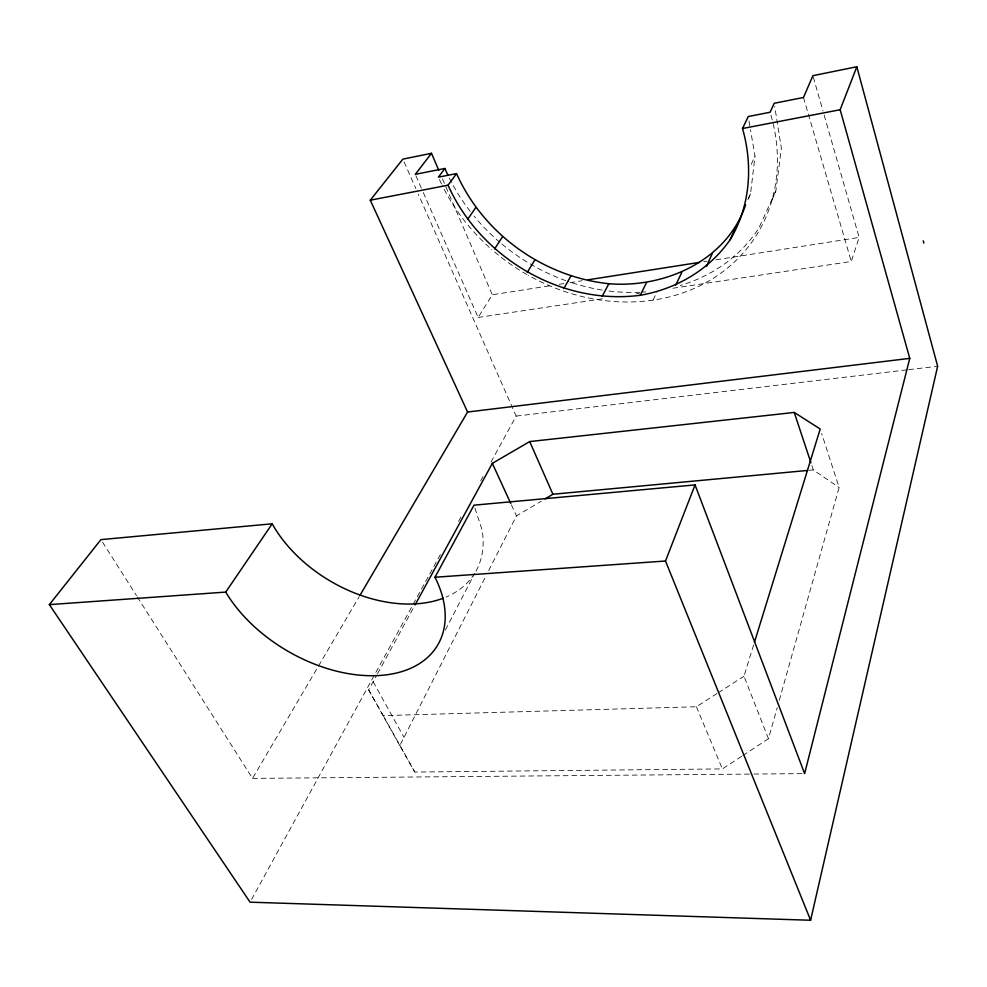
<?xml version="1.0" encoding="UTF-8"?>
<svg xmlns="http://www.w3.org/2000/svg" width="987" height="987" viewBox="0 0 987 987"><rect width="100%" height="100%" fill="white"/><g stroke="black" fill="none" stroke-linecap="round" stroke-linejoin="round"><path stroke-width="0.74" stroke-dasharray="4.93 3.7" d="M750.539 193.81L747.467 200.719L750.539 193.81L754.993 156.131L750.502 129.729M771.896 200.386L775.844 190.947L781.371 148.284L774.684 106.275M742.866 755.499L768.466 738.732L777.201 707.704M779.274 700.314L839.11 487.492L821.628 433.392M768.466 738.732L743.988 676.206L753.969 643.832M672.949 288.241L851.275 261.481L859.134 237.423L823.392 112.444M751.28 164.311L754.993 156.131M775.844 190.947L758.732 228.355A183.446 156.785 34.7 0 1 680.216 285.514M653.036 300.147L657.034 291.893M741.582 756.338L722.385 768.91L414.824 772.068L399.797 745.617L485.912 576.038M488.688 570.56L516.46 515.893L541.184 501.211M445.433 629.928L473.291 576.013M399.797 745.617L368.657 689.938L376.812 675.009M377.552 673.652L414.343 606.252M251.549 899.49L440.77 553.818M458.511 521.42L461.46 516.016M480.681 480.903L483.642 475.5M491.032 462.002L516.164 416.095L418.34 194.242M137.304 596.913L252.524 778.398L359.268 596.543M423.3 192.576L478.115 317.469L492.291 294.78L551.647 285.502M368.657 689.938L383.252 715.612L696.403 706.754L716.981 693.54M718.277 692.726L743.988 676.206M559.259 284.305L563.824 283.59M569.918 282.64L582.096 280.74M703.867 261.703L706.914 261.222M716.044 259.791L859.134 237.423M478.115 317.469L604.439 298.518M636.393 293.719L639.44 293.262M516.164 416.095L907.102 369.854M908.632 369.669L937.65 366.239M808.698 470.355L813.3 469.923L839.11 487.492M252.524 778.398L752.341 774.079M753.883 774.055L804.627 773.623M102.512 542.11L136.49 595.605M383.252 715.612L414.824 772.068M373.135 681.746L404.004 737.326M511.389 504.826L516.46 515.893M404.102 161.942L415.872 188.628M415.909 175.735L422.683 191.17M442.435 178.77L492.291 294.78M696.403 706.754L722.385 768.91M811.869 465.605L813.3 469.923M474.932 508.108L482.1 530.019A120.71 81.23 30.6 0 1 475.45 572.028M803.492 97.491L851.275 261.481M813.3 77.159L822.973 110.976M749.01 120.932L750.256 128.261M474.673 573.311A120.71 81.23 30.6 0 1 446.099 597.061M645.831 291.881A183.446 156.785 34.7 0 1 641.303 292.177M639.786 292.263A183.446 156.785 34.7 0 1 608.115 290.918M602.206 290.067A183.446 156.785 34.7 0 1 567.241 281.184M565.822 280.678A183.446 156.785 34.7 0 1 501.038 243.32M499.866 242.333A183.446 156.785 34.7 0 1 474.044 216.104M470.231 211.329A183.446 156.785 34.7 0 1 449.27 177.981M770.983 115.257A185.05 157.402 34.5 0 1 715.822 276.656A185.05 157.402 34.5 0 1 528.279 275.311M526.947 274.559A185.05 157.402 34.5 0 1 491.612 249.39M489.355 247.379A185.05 157.402 34.5 0 1 442.176 185.346M441.522 183.989A185.05 157.402 34.5 0 1 438.413 177.154"/><path stroke-width="1.48" d="M443.225 598.221A120.71 81.23 30.6 0 1 272.178 523.801L100.933 539.618L49.35 604.624L250.069 902.18L810.598 920.254L937.65 366.239L856.827 66.746L812.881 75.691L803.492 97.491L774.215 103.277L770.094 112.259L748.257 116.528L742.52 128.507C753.106 165.73 750.379 206.11 730.183 239.656C709.147 269.92 676.255 289.018 640.205 295.298C560.887 305.538 480.472 257.644 448.061 185.211L456.549 173.601C483.482 233.944 543.208 276.829 608.856 283.713C664.744 288.352 726.79 260.704 745.617 204.877M856.827 66.746L840.171 109.73L909.767 358.367L804.627 773.623L695.045 484.901L473.982 505.184L434.983 577.247A126.842 81.094 30.3 0 1 380.328 675.441A126.842 81.094 30.3 0 1 225.727 592.089L49.35 604.624M754.426 642.364L820.209 429L794.251 412.443L529.711 441.571L492.353 463.347L415.083 604.908M810.598 920.254L665.509 561.011L695.045 484.901M730.183 239.656L735.771 226.998M706.421 266.428L712.195 253.671M675.713 285.243L681.733 272.474M640.205 295.298L646.534 282.578M602.169 296.334L608.856 283.713M563.811 288.512L570.868 276.039M360.045 595.21L467.579 412.023L909.767 358.367M527.28 272.412L534.72 260.136M494.586 248.958L502.42 236.88M225.727 592.089L272.178 523.801M467.628 219.361L475.808 207.517M447.962 175.267A183.446 156.785 34.7 0 1 444.89 168.469L438.413 177.154L456.549 173.601M438.783 170.282L431.492 153.306L415.305 174.329L444.89 168.469M467.579 412.023L370.285 200.188L402.869 159.129L431.492 153.306M545.095 498.891L552.905 494.253L807.169 470.491M370.285 200.188L448.061 185.211M742.52 128.507L840.171 109.73M588.178 279.79L699.302 262.419M434.983 577.247L665.509 561.011M492.353 463.347L510.748 503.444M529.711 441.571L552.905 494.253M794.251 412.443L810.919 462.73M923.227 240.816L923.844 243.16"/></g></svg>
